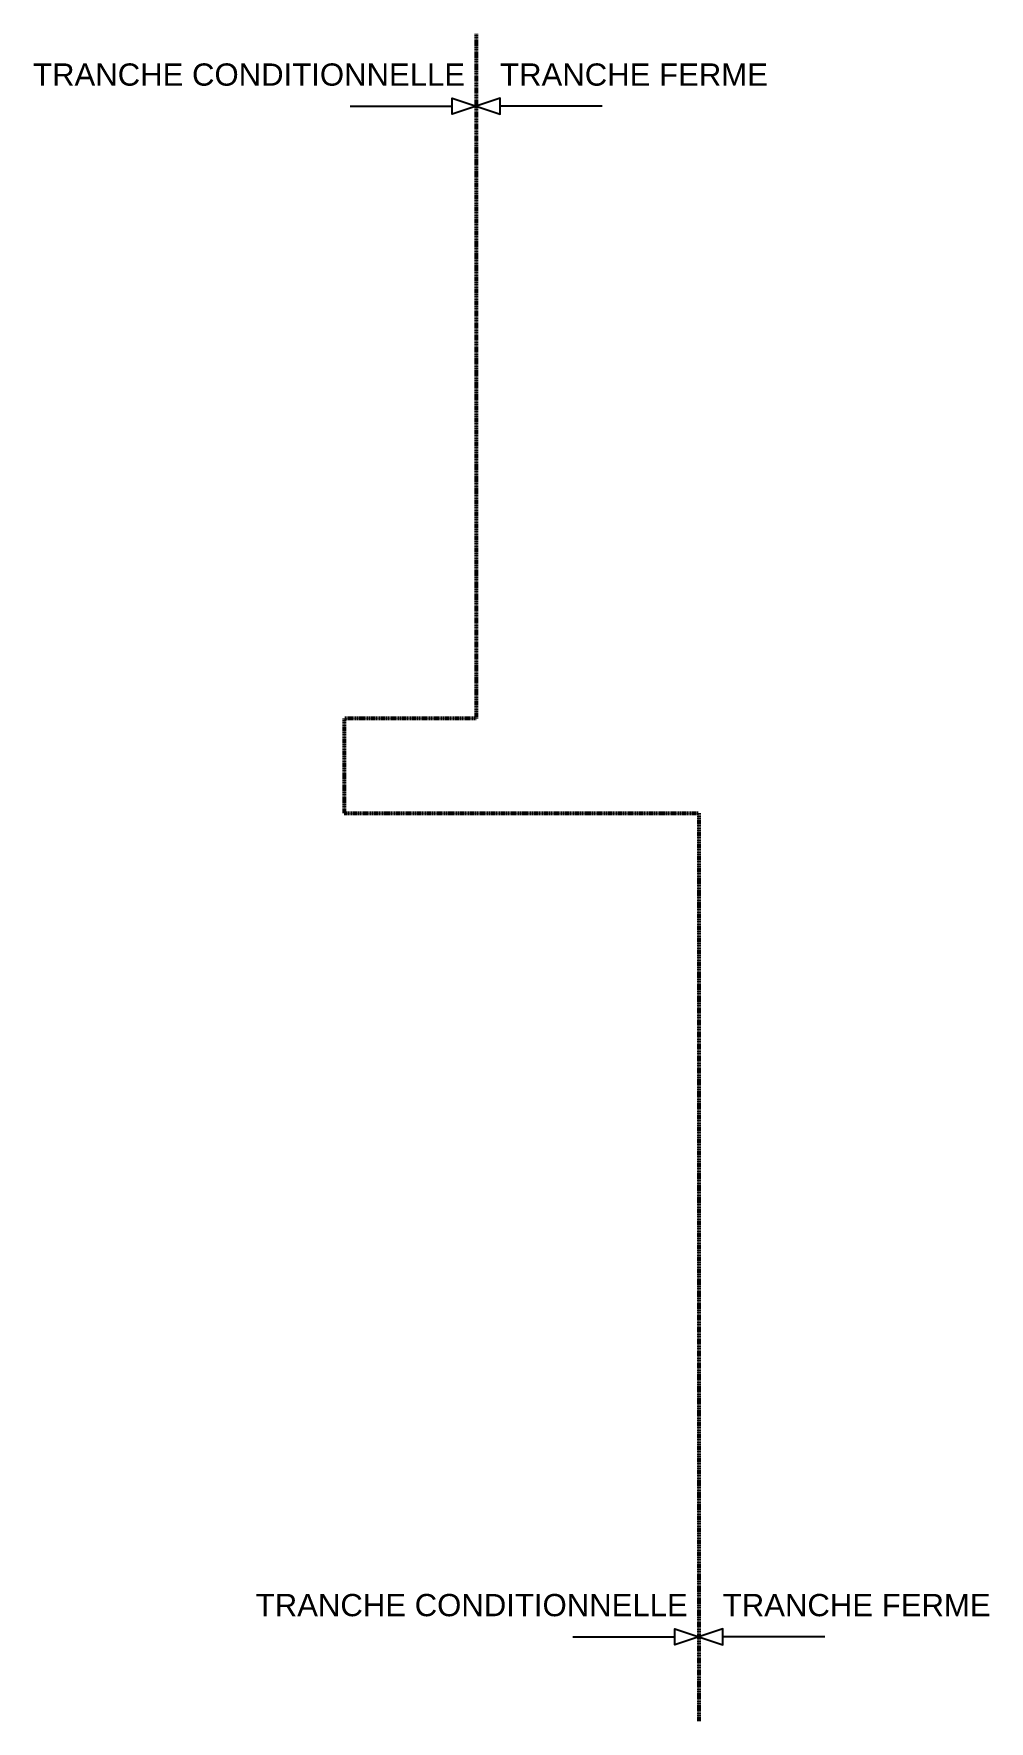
# Model space of a CAD drawing. Header units: metres. Extents: x 134472 to 303672, y 136880 to 366415.
# Drawn here: x 176149 to 193314, y 136880 to 167201 of the extents above; entities that cross this region are included whole.
import ezdxf

# ---------------------------------------------------------------- set-up
doc = ezdxf.new("R2010")
doc.units = ezdxf.units.M
doc.header["$LTSCALE"] = 2
doc.header["$MEASUREMENT"] = 0
doc.linetypes.add('( Axes2 )', pattern=[0.9375, 0.625, -0.125, 0.0625, -0.125])
doc.layers.add('0.30', color=1, linetype='Continuous', lineweight=30)
doc.layers.add('MOJI', color=7, linetype='Continuous')
doc.styles.add('arial', font='arial.ttf')

msp = doc.modelspace()

# ---------------------------------------------------------------- linework, layer by layer
at = {"layer": '0.30', "linetype": '( Axes2 )', "lineweight": 53, "flags": 128}
for points in [[(184096.586, 167201.235), (184096.586, 162324.317)], [(184096.586, 162324.317), (184096.586, 154899.317), (181723.511, 154899.317), (181723.511, 153199.317), (188096.586, 153199.317), (188096.586, 136879.842)]]:
    msp.add_lwpolyline(points, dxfattribs=at)
at = {"layer": 'MOJI', "flags": 128}
for points in [[(181835.09, 165898.105), (183666.401, 165898.105), (183666.401, 166041.652), (184096.586, 165898.105), (183666.401, 165754.558), (183666.401, 165898.105)], [(186358.081, 165898.105), (184526.77, 165898.105), (184526.77, 166041.652), (184096.586, 165898.105), (184526.77, 165754.558), (184526.77, 165898.105)], [(185835.09, 138397.013), (187666.401, 138397.013), (187666.401, 138540.56), (188096.586, 138397.013), (187666.401, 138253.466), (187666.401, 138397.013)], [(190358.081, 138397.013), (188526.77, 138397.013), (188526.77, 138540.56), (188096.586, 138397.013), (188526.77, 138253.466), (188526.77, 138397.013)]]:
    msp.add_lwpolyline(points, dxfattribs=at)

# ---------------------------------------------------------------- texts
at = {"layer": 'MOJI', "char_height": 400, "width": 13020.29728, "attachment_point": 1, "style": 'arial'}
for s, insert, line_spacing_factor in [('TRANCHE CONDITIONNELLE', (176136.711, 166668.038), 0.602407), ('TRANCHE FERME', (184526.77, 166668.038), 0.602407), ('TRANCHE CONDITIONNELLE', (180136.711, 139166.946), 0.6), ('TRANCHE FERME', (188526.77, 139166.946), 0.6)]:
    msp.add_mtext(s, dxfattribs=dict(at, insert=insert, line_spacing_factor=line_spacing_factor))

doc.saveas('drawing.dxf')
